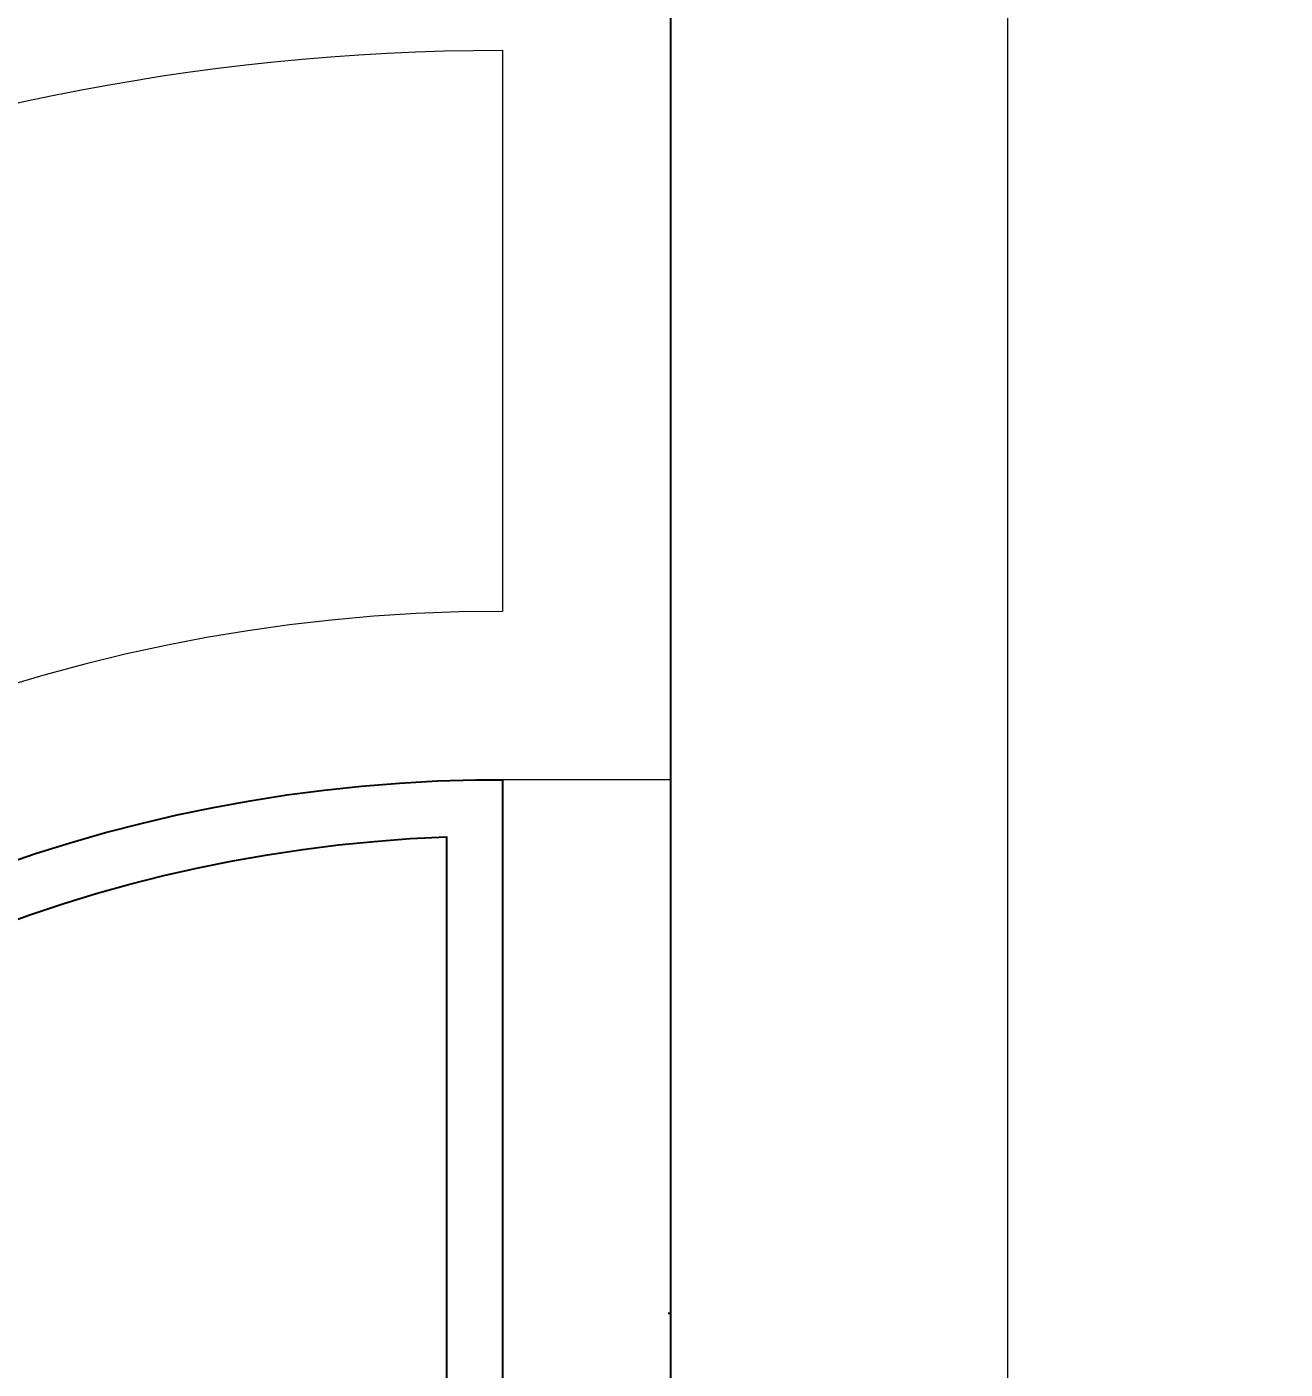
# Model space of a CAD drawing. Header units: millimetres. Extents: x 174511 to 265775, y -1918 to 26385.
# Drawn here: x 225859.4 to 226083.5, y 2625.7 to 2864.9 of the extents above; entities that cross this region are included whole.
import ezdxf
from ezdxf import colors
from ezdxf.entities.mleader import LeaderData, LeaderLine
from ezdxf.enums import TextEntityAlignment as Align
from ezdxf.math import Vec2, Vec3

# ---------------------------------------------------------------- set-up
doc = ezdxf.new("R2010")
doc.units = ezdxf.units.MM
for name, color, linetype, lineweight in [('_ACM-A-ANNO-DIMS', 2, 'Continuous', 13), ('_ACM-A-ANNO-DIMS @ 30', 2, 'Continuous', 13), ('_ACM-A-DETL-THIN', 2, 'Continuous', 9)]:
    doc.layers.add(name, color=color, linetype=linetype, lineweight=lineweight)
for name, color, linetype in [('I-DETL-LW01', 1, 'Continuous'), ('I—装饰—中线', 70, 'Continuous'), ('WALL TYPE$0$G-ANNO-NOTE-CH', 7, 'Continuous')]:
    doc.layers.add(name, color=color, linetype=linetype)
doc.styles.add('WALL TYPE$0$Aecom Chinese', font='Microsoft YaHei.ttf')

# ---------------------------------------------------------------- blocks, each defined once
blk = doc.blocks.new('WHA12202707')
at = {"transparency": 16777216}
for p, q in [((2.3812, 2.3812), (0, 0)), ((11.9062, 2.3812), (2.3812, 2.3812)), ((11.9062, 2.3812), (14.2875, 0)), ((2.3812, -2.3812), (0, 0)), ((11.9062, -2.3812), (14.2875, 0)), ((2.3812, -2.3812), (11.9062, -2.3812))]:
    blk.add_line(p, q, dxfattribs=at)
at = {"transparency": 16777216, "style": 'WALL TYPE$0$Aecom Chinese'}
blk.add_attdef('英文2', (0.4915, -14.5834), '', height=2.5, dxfattribs=at)
at = {"layer": 'WALL TYPE$0$G-ANNO-NOTE-CH', "transparency": 16777216, "style": 'WALL TYPE$0$Aecom Chinese'}
blk.add_attdef('编号', text='', height=2.5, dxfattribs=at).set_placement((7.101, 0), align=Align.MIDDLE)
for tag, p in [('中文', (0.538, -5.1787)), ('英文', (0.4915, -9.5072))]:
    blk.add_attdef(tag, text='', height=2.5, dxfattribs=at).set_placement(p, align=Align.MIDDLE_LEFT)
blk = doc.blocks.new('K_62')
at = {"layer": '_ACM-A-DETL-THIN'}
blk.add_lwpolyline([(233.75, -170), (203.72, -170, 0.000043), (203.7, -170, 0.414163), (-63.75, -437.5), (-63.75, -1100), (-223.75, -1100), (-223.75, -437.5, -0.414163), (203.68, -10, -0.000043), (203.72, -10), (233.75, -10), (233.75, -170)], format="xyb", dxfattribs=at)
blk.add_lwpolyline([(203.75, -140), (203.72, -140, 0.000043), (203.7, -140, 0.414163), (-93.75, -437.5), (-93.75, -1070), (-193.75, -1070), (-193.75, -437.5, -0.414163), (203.68, -40, -0.000043), (203.72, -40), (203.75, -40)], format="xyb", close=True, dxfattribs=at)
at = {"layer": 'I-DETL-LW01'}
for points in [[(-233.75, -1100), (233.75, -1100), (233.75, 0), (203.72, 0, 0.000043), (203.67, 0, 0.414163), (-233.75, -437.5)], [(-63.79, -1070), (-63.79, -437.5, -0.408995), (198.97, -170), (203.75, -170), (203.75, -1070)]]:
    blk.add_lwpolyline(points, format="xyb", close=True, dxfattribs=at)
blk.add_lwpolyline([(-53.79, -1060), (-53.79, -437.5, -0.402883), (193.75, -180.15), (193.75, -1060), (-53.79, -1060)], format="xyb", dxfattribs=at)
blk = doc.blocks.new('K_1222170299S')
at = {"layer": '_ACM-A-DETL-THIN'}
for points in [[(0, -1645.35), (-1075, -1645.35), (-1075, -3825.35), (0, -3825.35)], [(0, -1645.35), (1075, -1645.35), (1075, -3825.35), (0, -3825.35)], [(-60, -1705.35), (-1015, -1705.35), (-1015, -3765.35), (-60, -3765.35)]]:
    blk.add_lwpolyline(points, close=True, dxfattribs=at)
at = {"layer": 'I—装饰—中线', "color": 8}
blk.add_lwpolyline([(-60.5, -2460.35), (-60, -2460.35)], dxfattribs=at)
blk.add_blockref('K_62', (-293.75, -2195.35))
blk = doc.blocks.new('*U223')
at = {"layer": '_ACM-A-ANNO-DIMS @ 30'}
ml = blk.add_multileader_block('Standard', dxfattribs=at)
ml.set_content('WHA12202707', color=256, scale=30)
ml.set_attribute('编号', 'PT-03', width=0)
ml.set_attribute('中文', '氟碳漆', width=0)
ml.set_attribute('英文', 'FLUOROCARBON PAINT', width=0)
ml.set_attribute('英文2', '', width=0)
ml.set_leader_properties(color=2)
ml.build(insert=Vec2(0, 0))
ml.multileader.update_dxf_attribs({"text_right_attachment_type": 6, "dogleg_length": 0.36, "arrow_head_size": 60, "scale": 30})
ctx = ml.context
ctx.base_point, ctx.scale, ctx.char_height, ctx.arrow_head_size, ctx.landing_gap_size, ctx.plane_origin = Vec3(224930.82, -475.63), 30, 2250, 60, 2.7, Vec3(227397.22, -4610.44)
ctx.right_attachment = 6
notes = []
notes.append((ctx, [(0, (1, 1, 0), (224788.61, -475.63), (1, 0), 142.21, [(2, [(224788.61, 3975.04)], 0, [])])]))
ctx.block.insert = Vec3(224930.82, -475.63)
for ctx, leaders in notes:
    for number, flags, end, landing, length, lines in leaders:
        leader = LeaderData()
        leader.index, (leader.has_last_leader_line, leader.has_dogleg_vector, leader.attachment_direction) = number, flags
        leader.last_leader_point, leader.dogleg_vector, leader.dogleg_length = Vec3(end), Vec3(landing), length
        for number, points, colour, breaks in lines:
            line = LeaderLine()
            line.index, line.vertices, line.color, line.breaks = number, Vec3.list(points), colors.encode_raw_color(colour), breaks
            leader.lines.append(line)
        ctx.leaders.append(leader)

msp = doc.modelspace()

# ---------------------------------------------------------------- block references
msp.add_blockref('K_1222170299S', (226034.12, 5096.05))
at = {"layer": '_ACM-A-ANNO-DIMS'}
msp.add_blockref('*U223', (0, 0), dxfattribs=at)

doc.saveas('drawing.dxf')
